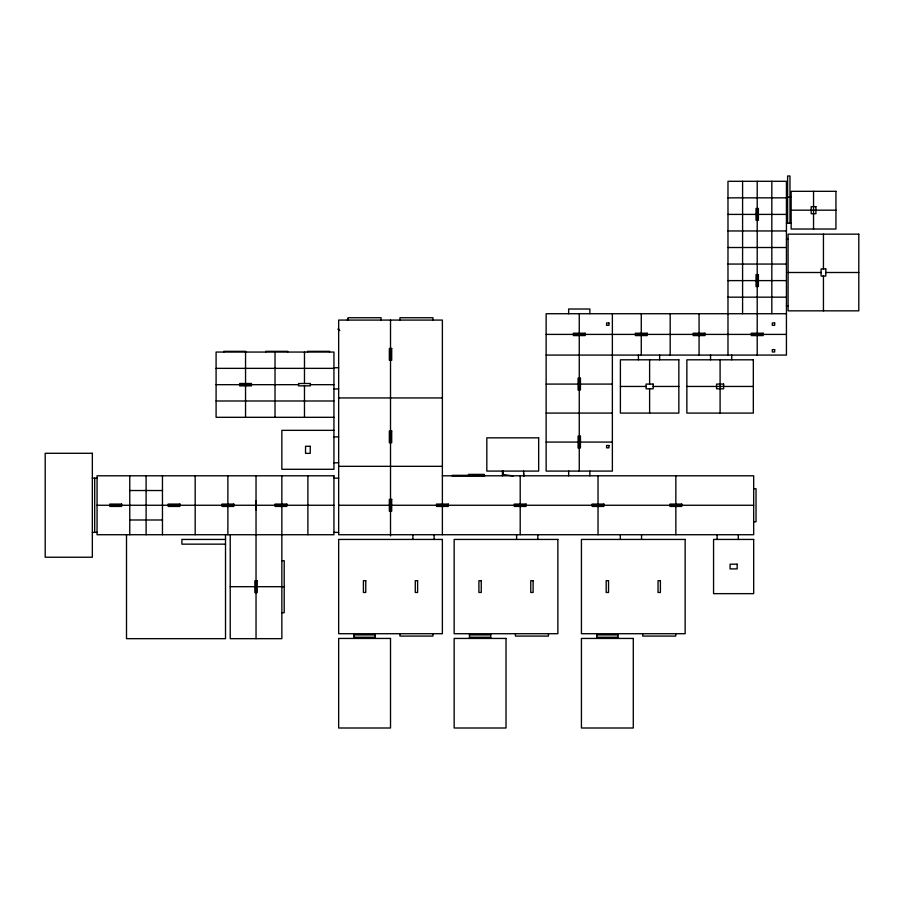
<?xml version="1.0" encoding="UTF-8"?>
<svg xmlns="http://www.w3.org/2000/svg" width="904" height="904" viewBox="0 0 904 904"><rect width="100%" height="100%" fill="white"/><g stroke="black" fill="none" stroke-linecap="round" stroke-linejoin="round"><path stroke-width="1.36" d="M245.764 352.119L245.764 351.34L223.774 351.34L223.774 352.051M502.545 475.459L503.042 472.069M523.857 476.351L523.631 472.984M502.895 473.086L502.669 471.086M338.311 329.305L338.593 328.649L338.141 329.135L339.757 330.649M502.59 471.515L503.212 470.894M786.435 197.208L791.147 197.208M727.98 197.852L786.435 197.852M791.147 210.18L835.94 210.18M727.98 214.406L786.435 214.406M786.435 223.141L791.147 223.141M727.98 230.961L786.435 230.961M786.435 239.289L788.085 239.289M727.98 247.515L786.435 247.515M727.98 264.058L786.435 264.058M788.085 272.499L821.092 272.499M825.804 272.499L858.8 272.499M727.98 280.613L786.435 280.613M727.98 297.167L786.435 297.167M786.435 305.721L788.085 305.721M786.435 313.722L546.14 313.722L546.14 471.086L612.37 471.086L612.37 313.722M546.14 334.401L786.435 334.401M546.14 355.08L786.435 355.08L786.435 181.297L727.98 181.297L727.98 355.08M333.938 367.747L338.661 367.747M216.09 368.357L333.938 368.357M546.14 384.087L612.37 384.087M216.09 384.675L298.591 384.675M310.366 384.675L333.938 384.675M620.393 386.449L646.077 386.449M653.151 386.449L678.847 386.449M686.859 386.449L753.326 386.449M333.938 388.957L338.661 388.957M338.661 397.941L442.384 397.941M216.09 400.992L333.938 400.992M546.14 413.083L612.37 413.083M333.938 417.309L216.09 417.309L216.09 352.051L333.938 352.051L333.938 469.289L281.856 469.289L281.856 430.349L333.938 430.349M333.938 436.869L338.661 436.869M546.14 442.079L612.37 442.079M333.938 462.791L338.661 462.791M338.661 466.328L442.384 466.328M442.384 475.798L753.676 475.798L753.676 534.727L338.661 534.727L338.661 320.084L442.384 320.084L442.384 534.727M92.344 478.148L97.056 478.148M333.938 478.148L338.661 478.148M753.676 488.748L756.026 488.748L756.026 521.766L753.676 521.766M129.758 490.522L162.46 490.522M256.035 500.59L256.035 509.935M97.056 505.257L333.938 505.257M338.661 505.257L753.676 505.257M129.758 519.992L162.46 519.992M92.344 532.366L97.056 532.366M333.938 532.366L338.661 532.366M225.514 539.439L181.896 539.439L181.896 544.151L225.514 544.151M281.856 560.706L284.206 560.706L284.206 612.686L281.856 612.686M230.226 586.696L284.206 586.696M353.972 634.902L375.194 634.902M469.47 634.902L490.691 634.902M596.753 634.902L617.974 634.902M353.972 637.252L375.194 637.252M469.47 637.252L490.691 637.252M596.753 637.252L617.974 637.252M502.692 474.43L513.189 475.99M823.442 234.159L823.442 268.963M823.442 276.036L823.442 310.84M813.543 191.32L813.543 229.028M789.972 223.141L789.972 175.997L787.621 175.997L787.621 223.141M771.824 181.297L771.824 313.722M757.213 181.297L757.213 355.08M742.591 181.297L742.591 313.722M738.308 534.727L738.308 539.439M731.754 355.08L731.754 359.803M720.092 359.803L720.092 413.094M717.098 534.727L717.098 539.439M710.544 355.08L710.544 359.803M699.074 313.722L699.074 355.08M675.853 475.798L675.853 534.727M675.729 633.715L675.729 636.077L642.71 636.077L642.71 633.715M670.18 313.722L670.18 355.08M659.637 355.08L659.637 359.803M649.614 359.803L649.614 384.087M649.614 388.81L649.614 413.094M641.546 534.727L641.546 539.439M641.275 313.722L641.275 355.08M638.416 355.08L638.416 359.803M620.325 534.727L620.325 539.439M617.974 633.715L617.974 638.439M598.03 475.798L598.03 534.727M596.753 633.715L596.753 638.439M589.86 313.722L589.86 309.01L568.65 309.01L568.65 313.722M589.86 471.086L589.86 475.798M579.261 313.722L579.261 471.086M568.65 471.086L568.65 475.798M548.445 633.715L548.445 636.077L515.427 636.077L515.427 633.715M537.835 534.727L537.835 539.439M523.631 471.086L523.631 475.798M520.207 475.798L520.207 534.727M516.613 534.727L516.613 539.439M502.421 471.086L502.421 475.798M490.691 633.715L490.691 638.439M484.77 475.798L451.774 475.798M484.307 475.323L484.307 474.385L468.509 474.385L468.509 475.323M469.47 633.715L469.47 638.439M468.035 475.323L452.249 475.323M434.123 534.727L434.123 539.439M432.959 320.084L432.959 317.733L399.941 317.733L399.941 320.084M432.948 633.715L432.948 636.077L399.93 636.077L399.93 633.715M412.902 534.727L412.902 539.439M390.517 320.084L390.517 535.902M381.081 320.084L381.081 317.733L348.085 317.733L348.085 320.084M375.194 633.715L375.194 638.439M353.972 633.715L353.972 638.439M329.519 352.051L329.519 351.328L307.529 351.34L307.529 352.051M307.891 475.798L307.891 534.727M304.478 352.051L304.478 383.499M304.478 385.861L304.478 417.309M287.675 352.051L287.675 351.34L265.686 351.34L265.686 352.051M281.856 475.798L281.856 638.665L230.226 638.665L230.226 534.727M275.019 352.051L275.019 417.309M256.035 475.798L256.035 638.665M245.549 352.051L245.549 417.309M227.876 475.798L227.876 534.727M225.514 534.727L225.514 638.665L126.503 638.665L126.503 534.727M195.174 475.798L195.174 534.727M162.46 475.798L162.46 534.727M146.109 475.798L146.109 534.727M129.758 475.798L129.758 534.727M94.694 478.148L94.694 532.366M347.78 319.123L347.396 319.892L347.78 319.123M835.94 191.32L791.147 191.32L791.147 229.028L835.94 229.028L835.94 191.32M815.905 206.643L811.182 206.643L811.182 213.706L815.905 213.706L815.905 206.643M758.388 208.508L756.026 208.508L756.026 220.293L758.388 220.293L758.388 208.508M858.8 234.159L788.085 234.159L788.085 310.84L858.8 310.84L858.8 234.159M825.804 268.963L821.092 268.963L821.092 276.036L825.804 276.036L825.804 268.963M758.388 274.726L756.026 274.726L756.026 286.512L758.388 286.512L758.388 274.726M608.957 322.965L606.595 322.965L606.595 325.327L608.957 325.327L608.957 322.965M774.66 322.965L772.298 322.965L772.298 325.327L774.66 325.327L774.66 322.965M585.148 333.226L573.362 333.226L573.362 335.576L585.148 335.576L585.148 333.226M647.174 333.226L635.388 333.226L635.388 335.576L647.174 335.576L647.174 333.226M704.973 333.226L693.187 333.226L693.187 335.576L704.973 335.576L704.973 333.226M763.1 333.226L751.314 333.226L751.314 335.576L763.1 335.576L763.1 333.226M391.703 348.469L389.341 348.469L389.341 360.255L391.703 360.255L391.703 348.469M774.671 349.611L772.31 349.611L772.31 351.972L774.671 351.972L774.671 349.611M678.847 359.803L620.393 359.803L620.393 413.094L678.847 413.094L678.847 359.803M753.326 359.803L686.859 359.803L686.859 413.094L753.326 413.094L753.326 359.803M580.436 378.188L578.074 378.188L578.074 389.974L580.436 389.974L580.436 378.188M251.448 383.499L239.662 383.499L239.662 385.861L251.448 385.861L251.448 383.499M310.366 383.499L298.591 383.499L298.591 385.861L310.366 385.861L310.366 383.499M653.151 384.087L646.077 384.087L646.077 388.81L653.151 388.81L653.151 384.087M723.629 384.087L716.556 384.087L716.556 388.81L723.629 388.81L723.629 384.087M391.703 430.971L389.341 430.971L389.341 442.757L391.703 442.757L391.703 430.971M580.436 436.191L578.074 436.191L578.074 447.977L580.436 447.977L580.436 436.191M538.671 437.841L486.815 437.841L486.815 471.086L538.671 471.086L538.671 437.841M608.957 445.469L606.595 445.469L606.595 447.83L608.957 447.83L608.957 445.469M310.253 446.282L305.541 446.282L305.541 453.356L310.253 453.356L310.253 446.282M92.344 453.288L45.2 453.288L45.2 557.237L92.344 557.237L92.344 453.288M333.938 475.798L97.056 475.798L97.056 534.727L333.938 534.727L333.938 475.798M391.703 499.37L389.341 499.37L389.341 511.155L391.703 511.155L391.703 499.37M121.611 504.082L109.825 504.082L109.825 506.432L121.611 506.432L121.611 504.082M179.93 504.082L168.144 504.082L168.144 506.432L179.93 506.432L179.93 504.082M233.763 504.082L221.977 504.082L221.977 506.432L233.763 506.432L233.763 504.082M286.805 504.082L275.019 504.082L275.019 506.432L286.805 506.432L286.805 504.082M448.282 504.082L436.496 504.082L436.496 506.432L448.282 506.432L448.282 504.082M526.094 504.082L514.319 504.082L514.319 506.432L526.094 506.432L526.094 504.082M603.917 504.082L592.131 504.082L592.131 506.432L603.917 506.432L603.917 504.082M681.74 504.082L669.954 504.082L669.954 506.432L681.74 506.432L681.74 504.082M442.372 539.439L338.661 539.439L338.661 633.715L442.372 633.715L442.372 539.439M557.87 539.439L454.158 539.439L454.158 633.715L557.87 633.715L557.87 539.439M685.142 539.439L581.43 539.439L581.43 633.715L685.142 633.715L685.142 539.439M753.676 539.439L713.561 539.439L713.561 593.645L753.676 593.645L753.676 539.439M737.155 564.186L730.082 564.186L730.082 568.898L737.155 568.898L737.155 564.186M365.758 580.684L363.408 580.684L363.408 592.47L365.758 592.47L365.758 580.684M417.614 580.684L415.264 580.684L415.264 592.47L417.614 592.47L417.614 580.684M481.256 580.684L478.905 580.684L478.905 592.47L481.256 592.47L481.256 580.684M533.111 580.684L530.761 580.684L530.761 592.47L533.111 592.47L533.111 580.684M608.539 580.684L606.188 580.684L606.188 592.47L608.539 592.47L608.539 580.684M660.395 580.684L658.044 580.684L658.044 592.47L660.395 592.47L660.395 580.684M257.222 580.809L254.86 580.809L254.86 592.583L257.222 592.583L257.222 580.809M390.517 638.439L338.661 638.439L338.661 728.002L390.517 728.002L390.517 638.439M506.014 638.439L454.158 638.439L454.158 728.002L506.014 728.002L506.014 638.439M633.286 638.439L581.43 638.439L581.43 728.002L633.286 728.002L633.286 638.439"/></g></svg>
